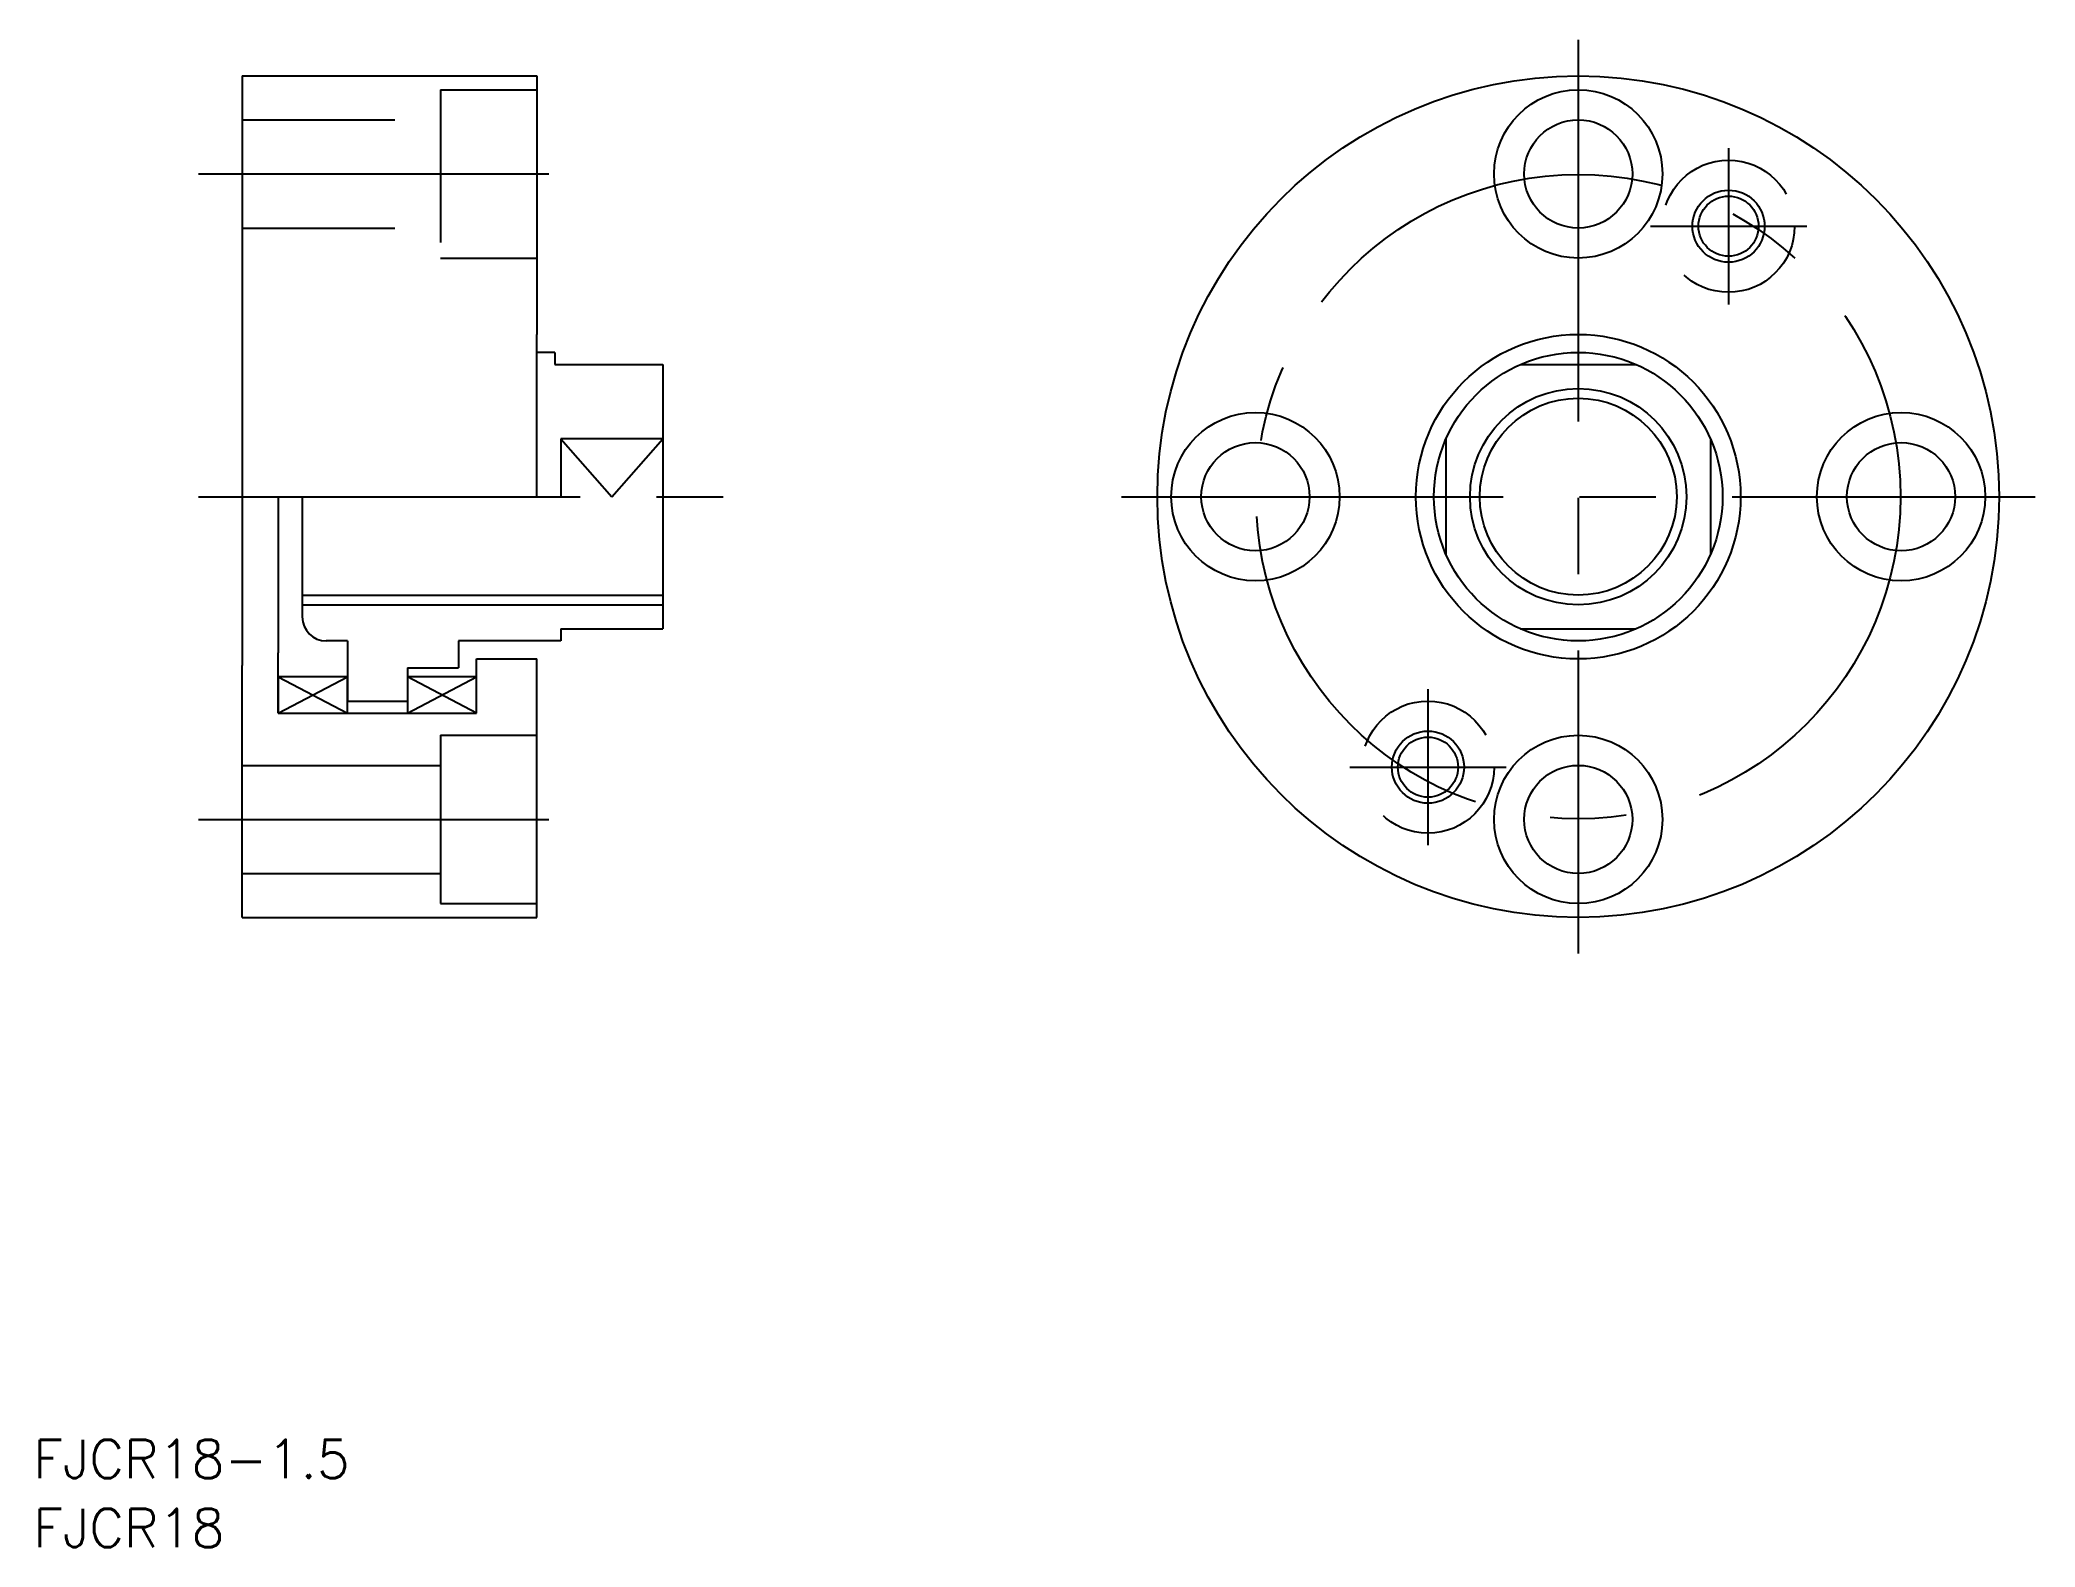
# Model space of a CAD drawing. Extents: x 53 to 219, y 6 to 131.
import ezdxf

# ---------------------------------------------------------------- set-up
doc = ezdxf.new("R2010")
doc.units = 0
doc.linetypes.add('CENTER', pattern=[50.8, 31.75, -6.35, 6.35, -6.35])
doc.linetypes.add('DASHED', pattern=[19.05, 12.7, -6.35])
doc.layers.get('0').update_dxf_attribs({"linetype": 'CONTINUOUS'})
doc.layers.add('CENTER', color=1, linetype='CENTER')
doc.styles.get("Standard").update_dxf_attribs({"font": 'txt.shx', "bigfont": 'bigfont.shx'})

msp = doc.modelspace()

# ---------------------------------------------------------------- linework, layer by layer
at = {"color": 7, "linetype": 'CONTINUOUS'}
for p, q in [((69.98, 128.31), (69.98, 107.36)), ((69.98, 128.31), (94.48, 128.31)), ((94.48, 128.31), (94.48, 106.81)), ((69.98, 107.36), (69.98, 79.26)), ((94.48, 93.31), (94.48, 106.81)), ((95.98, 105.31), (94.48, 105.31)), ((95.98, 105.31), (95.98, 104.31)), ((95.98, 104.31), (104.98, 104.31)), ((104.98, 104.31), (104.98, 93.31)), ((176.31, 104.31), (185.9, 104.31)), ((96.48, 98.11), (100.73, 93.31)), ((104.98, 98.11), (96.48, 98.11)), ((96.48, 98.11), (96.48, 93.31)), ((100.73, 93.31), (104.98, 98.11)), ((170.11, 98.11), (170.11, 88.51)), ((192.11, 98.11), (192.11, 88.51)), ((72.98, 93.31), (72.98, 80.31)), ((74.98, 93.31), (74.98, 83.31)), ((104.98, 93.31), (104.98, 82.31)), ((74.98, 85.12), (104.98, 85.12)), ((96.48, 82.31), (104.98, 82.31)), ((96.48, 82.31), (96.48, 81.31)), ((176.31, 82.31), (185.9, 82.31)), ((72.98, 75.31), (72.98, 80.31)), ((78.73, 81.31), (76.98, 81.31)), ((78.73, 81.31), (78.73, 76.31)), ((96.48, 81.31), (87.98, 81.31)), ((87.98, 81.31), (87.98, 79.06)), ((89.48, 75.31), (89.48, 79.81)), ((89.48, 79.81), (94.48, 79.81)), ((94.48, 58.31), (94.48, 79.81)), ((69.98, 58.31), (69.98, 79.26)), ((72.98, 78.31), (72.98, 75.31)), ((72.98, 75.31), (78.73, 78.31)), ((72.98, 78.31), (78.73, 75.31)), ((78.73, 78.31), (72.98, 78.31)), ((78.73, 75.31), (78.73, 78.31)), ((83.73, 79.06), (83.73, 76.31)), ((83.73, 79.06), (87.98, 79.06)), ((83.73, 75.31), (89.48, 78.31)), ((89.48, 75.31), (83.73, 78.31)), ((89.48, 78.31), (83.73, 78.31)), ((83.73, 78.31), (83.73, 75.31)), ((89.48, 75.31), (89.48, 78.31)), ((72.98, 75.31), (89.48, 75.31)), ((72.98, 75.31), (78.73, 75.31)), ((78.73, 76.31), (83.73, 76.31)), ((83.73, 75.31), (89.48, 75.31)), ((86.48, 73.46), (86.48, 59.46)), ((86.48, 73.46), (94.48, 73.46)), ((69.98, 70.96), (86.48, 70.96)), ((69.98, 61.96), (86.48, 61.96)), ((69.98, 58.31), (94.48, 58.31)), ((86.48, 59.46), (94.48, 59.46))]:
    msp.add_line(p, q, dxfattribs=at)
at = {"color": 3, "linetype": 'DASHED'}
for p, q in [((86.48, 127.16), (86.48, 113.16)), ((86.48, 127.16), (94.48, 127.16)), ((69.98, 124.66), (86.48, 124.66)), ((69.98, 115.66), (86.48, 115.66)), ((86.48, 113.16), (94.48, 113.16))]:
    msp.add_line(p, q, dxfattribs=at)
at = {"color": 3, "linetype": 'CONTINUOUS'}
msp.add_line((74.98, 84.31), (104.98, 84.31), dxfattribs=at)
at = {"color": 7, "linetype": 'CONTINUOUS'}
for centre, radius in [((181.11, 93.31), 35), ((181.11, 120.16), 7), ((181.11, 120.16), 4.5), ((193.61, 115.81), 2.5), ((181.11, 93.31), 13.5), ((181.11, 93.31), 12), ((181.11, 93.31), 8.19), ((154.26, 93.31), 7), ((207.96, 93.31), 7), ((154.26, 93.31), 4.5), ((207.96, 93.31), 4.5), ((168.61, 70.81), 2.5), ((181.11, 66.46), 7), ((181.11, 66.46), 4.5)]:
    msp.add_circle(centre, radius, dxfattribs=at)
at = {"color": 3, "linetype": 'DASHED'}
for centre in [(193.61, 115.81), (168.61, 70.81)]:
    msp.add_circle(centre, 5.5, dxfattribs=at)
at = {"color": 3, "linetype": 'CONTINUOUS'}
for centre, radius in [((193.61, 115.81), 3), ((181.11, 93.31), 9), ((168.61, 70.81), 3)]:
    msp.add_circle(centre, radius, dxfattribs=at)
at = {"color": 7, "linetype": 'CONTINUOUS'}
msp.add_arc((76.98, 83.31), 2, 180, 270, dxfattribs=at)
at = {"layer": 'CENTER', "color": 1, "linetype": 'CENTER'}
for p, q in [((181.11, 131.31), (181.11, 55.31)), ((193.61, 122.31), (193.61, 109.31)), ((66.35, 120.16), (95.48, 120.16)), ((187.11, 115.81), (200.11, 115.81)), ((66.35, 93.31), (109.98, 93.31)), ((66.35, 93.31), (109.98, 93.31)), ((143.11, 93.31), (219.11, 93.31)), ((168.61, 77.31), (168.61, 64.31)), ((162.11, 70.81), (175.11, 70.81)), ((66.35, 66.46), (95.48, 66.46))]:
    msp.add_line(p, q, dxfattribs=at)
msp.add_circle((181.11, 93.31), 26.8, dxfattribs=at)

# ---------------------------------------------------------------- texts
at = {"color": 7, "linetype": 'CONTINUOUS'}
for s, p in [('FJCR18-1.5', (52.61, 11.66)), ('FJCR18', (52.61, 5.92))]:
    msp.add_text(s, height=3.2, dxfattribs=at).set_placement(p)

doc.saveas('drawing.dxf')
